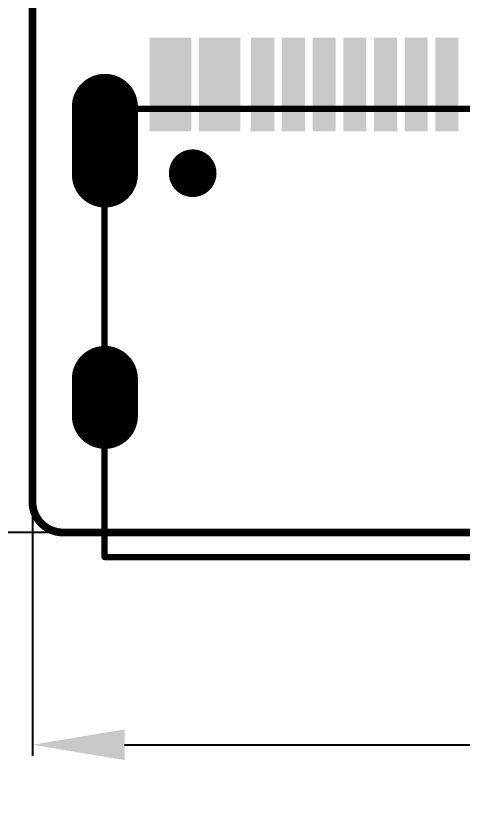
# Model space of a CAD drawing. Extents: x 17.8 to 58.4, y 21 to 93.6.
# Drawn here: x 25.13 to 32.4, y 20.96 to 33.81 of the extents above; entities that cross this region are included whole.
import ezdxf

# ---------------------------------------------------------------- set-up
doc = ezdxf.new("R2010")
doc.units = 0
doc.header["$MEASUREMENT"] = 0
doc.layers.get('0').update_dxf_attribs({"linetype": 'CONTINUOUS'})
doc.layers.get('Defpoints').update_dxf_attribs({"linetype": 'CONTINUOUS'})
doc.layers.add('SILKTOP_PHO', color=251, linetype='CONTINUOUS')
doc.styles.get("Standard").update_dxf_attribs({"font": 'arial.ttf'})
doc.dimstyles.get("Standard").update_dxf_attribs({"dimtxt": 1.5, "dimasz": 1.5, "dimexe": 0.18, "dimexo": 0, "dimgap": 0.5, "dimtad": 0, "dimtih": 1, "dimtoh": 1, "dimzin": 0, "dimdsep": 46, "dimtxsty": 'Standard', "dimcen": 0.09, "dimadec": 0, "dimazin": 0, "dimtfac": 1, "dimtofl": 0, "dimtmove": 2, "dimatfit": 3, "dimfxl": 1, "dimtolj": 1, "dimtzin": 0, "dimarcsym": 0})

# ---------------------------------------------------------------- blocks, each defined once
blk = doc.blocks.new('ROUND_32')
at = {"const_width": 0.0635}
blk.add_lwpolyline([(-0.03175, 0, 1), (0.03175, 0, 1)], format="xyb", close=True, dxfattribs=at)
blk = doc.blocks.new('ROUND_33')
at = {"const_width": 0.0508}
blk.add_lwpolyline([(-0.0254, 0, 1), (0.0254, 0, 1)], format="xyb", close=True, dxfattribs=at)
blk = doc.blocks.new('RECTANGLE_35')
blk.add_solid([(0.188086, 0.763142), (0.188086, -0.763142), (-0.188086, 0.763142), (-0.188086, -0.763142)])
blk = doc.blocks.new('OBLONG_16')
at = {"const_width": 1.076196}
blk.add_lwpolyline([(0, 0.299974), (0, -0.299974)], dxfattribs=at)
at = {"const_width": 0.538098}
for points in [[(-0.269048, 0.299974, 1), (0.269048, 0.299974, 1)], [(-0.269048, -0.299974, 1), (0.269048, -0.299974, 1)]]:
    blk.add_lwpolyline(points, format="xyb", close=True, dxfattribs=at)
blk = doc.blocks.new('OBLONG_17')
at = {"const_width": 1.076196}
blk.add_lwpolyline([(0, 0.550038), (0, -0.550038)], dxfattribs=at)
at = {"const_width": 0.538098}
for points in [[(-0.269048, 0.550038, 1), (0.269048, 0.550038, 1)], [(-0.269048, -0.550038, 1), (0.269048, -0.550038, 1)]]:
    blk.add_lwpolyline(points, format="xyb", close=True, dxfattribs=at)
blk = doc.blocks.new('ROUND_265')
at = {"const_width": 0.388112}
blk.add_lwpolyline([(-0.194056, 0, 1), (0.194056, 0, 1)], format="xyb", close=True, dxfattribs=at)
blk = doc.blocks.new('*D61')
at = {"color": 0, "linetype": 'Continuous', "lineweight": -2}
for p, q in [((25.4, 51.3), (25.4, 21.764)), ((50.8, 51.3), (50.8, 21.764)), ((26.9, 21.944), (35.059, 21.944)), ((49.3, 21.944), (41.141, 21.944))]:
    blk.add_line(p, q, dxfattribs=at)
at = {"color": 0, "linetype": 'Continuous'}
for points in [[(26.9, 22.194), (26.9, 21.694), (25.4, 21.944)], [(49.3, 22.194), (49.3, 21.694), (50.8, 21.944)]]:
    blk.add_solid(points, dxfattribs=at)
at = {"layer": 'Defpoints', "color": 0, "linetype": 'Continuous'}
for p in [(25.4, 51.3), (50.8, 51.3), (50.8, 21.944)]:
    blk.add_point(p, dxfattribs=at)
at = {"color": 0, "linetype": 'Continuous', "insert": (38.1, 21.944), "char_height": 1.5, "attachment_point": 5}
blk.add_mtext('\\A1;25.40', dxfattribs=at)
blk = doc.blocks.new('*D62')
at = {"color": 0, "linetype": 'Continuous', "lineweight": -2}
for p, q in [((25.932, 77.2), (20.133, 77.2)), ((20.313, 75.7), (20.313, 52.566)), ((20.313, 26.9), (20.313, 50.034)), ((25.932, 25.4), (20.133, 25.4))]:
    blk.add_line(p, q, dxfattribs=at)
at = {"color": 0, "linetype": 'Continuous'}
for points in [[(20.063, 75.7), (20.563, 75.7), (20.313, 77.2)], [(20.063, 26.9), (20.563, 26.9), (20.313, 25.4)]]:
    blk.add_solid(points, dxfattribs=at)
at = {"layer": 'Defpoints', "color": 0, "linetype": 'Continuous'}
for p in [(25.932, 77.2), (20.313, 25.4), (25.932, 25.4)]:
    blk.add_point(p, dxfattribs=at)
at = {"color": 0, "linetype": 'Continuous', "insert": (20.313, 51.3), "char_height": 1.5, "attachment_point": 5}
blk.add_mtext('\\A1;51.80', dxfattribs=at)

msp = doc.modelspace()

# ---------------------------------------------------------------- linework, layer by layer
at = {"const_width": 0.127}
for points in [[(25.4, 76.700126), (25.4, 25.900126)], [(25.900126, 25.4), (50.299874, 25.4)]]:
    msp.add_lwpolyline(points, dxfattribs=at)
msp.add_lwpolyline([(25.4, 25.900126, 0.4142136), (25.900126, 25.4)], format="xyb", dxfattribs=at)
at = {"layer": 'SILKTOP_PHO'}
for points, const_width in [([(25.4, 76.700126), (25.4, 25.900126)], 0.127), ([(35.224974, 32.29991), (26.575004, 32.29991)], 0.1016), ([(26.575004, 32.29991), (26.575004, 24.99995)], 0.1016), ([(25.900126, 25.4), (50.299874, 25.4)], 0.127), ([(26.575004, 24.99995), (35.224974, 24.99995)], 0.1016)]:
    msp.add_lwpolyline(points, dxfattribs=dict(at, const_width=const_width))
at = {"layer": 'SILKTOP_PHO', "const_width": 0.127}
msp.add_lwpolyline([(25.4, 25.900126, 0.4142136), (25.900126, 25.4)], format="xyb", dxfattribs=at)

# ---------------------------------------------------------------- block references
for name, p in [('RECTANGLE_35', (27.500072, 32.69488)), ('RECTANGLE_35', (27.800046, 32.69488)), ('RECTANGLE_35', (28.299918, 32.69488)), ('RECTANGLE_35', (28.599892, 32.69488)), ('RECTANGLE_35', (29.150056, 32.69488)), ('RECTANGLE_35', (29.649928, 32.69488)), ('RECTANGLE_35', (30.150054, 32.69488)), ('RECTANGLE_35', (30.649926, 32.69488)), ('RECTANGLE_35', (31.150052, 32.69488)), ('RECTANGLE_35', (31.649924, 32.69488)), ('RECTANGLE_35', (32.15005, 32.69488)), ('OBLONG_17', (26.580084, 31.779972)), ('ROUND_265', (28.010104, 31.249874)), ('OBLONG_16', (26.580084, 27.599894)), ('ROUND_32', (25.4, 25.900126)), ('ROUND_32', (25.4, 25.900126)), ('ROUND_32', (25.900126, 25.4)), ('ROUND_32', (25.900126, 25.4))]:
    msp.add_blockref(name, p)
at = {"layer": 'SILKTOP_PHO'}
for name, p in [('ROUND_33', (26.575004, 32.29991)), ('ROUND_32', (25.4, 25.900126)), ('ROUND_32', (25.4, 25.900126)), ('ROUND_32', (25.900126, 25.4)), ('ROUND_32', (25.900126, 25.4)), ('ROUND_33', (26.575004, 24.99995)), ('ROUND_33', (26.575004, 24.99995))]:
    msp.add_blockref(name, p, dxfattribs=at)

# ---------------------------------------------------------------- dimensions: what is measured, and where the dimension line sits
at = {"linetype": 'Continuous'}
dim = msp.add_linear_dim(base=(20.313354, 25.4), p1=(25.931876, 77.199998), p2=(25.931876, 25.4), angle=90, dimstyle='Standard', dxfattribs=at)
dim.commit()
dim.dimension.update_dxf_attribs({"geometry": '*D62', "text_midpoint": (20.313354, 51.299999)})
dim = msp.add_linear_dim(base=(50.8, 21.943972), p1=(25.4, 51.300126), p2=(50.8, 51.300126), dimstyle='Standard', dxfattribs=at)
dim.commit()
dim.dimension.update_dxf_attribs({"geometry": '*D61', "text_midpoint": (38.1, 21.943972)})

doc.saveas('drawing.dxf')
